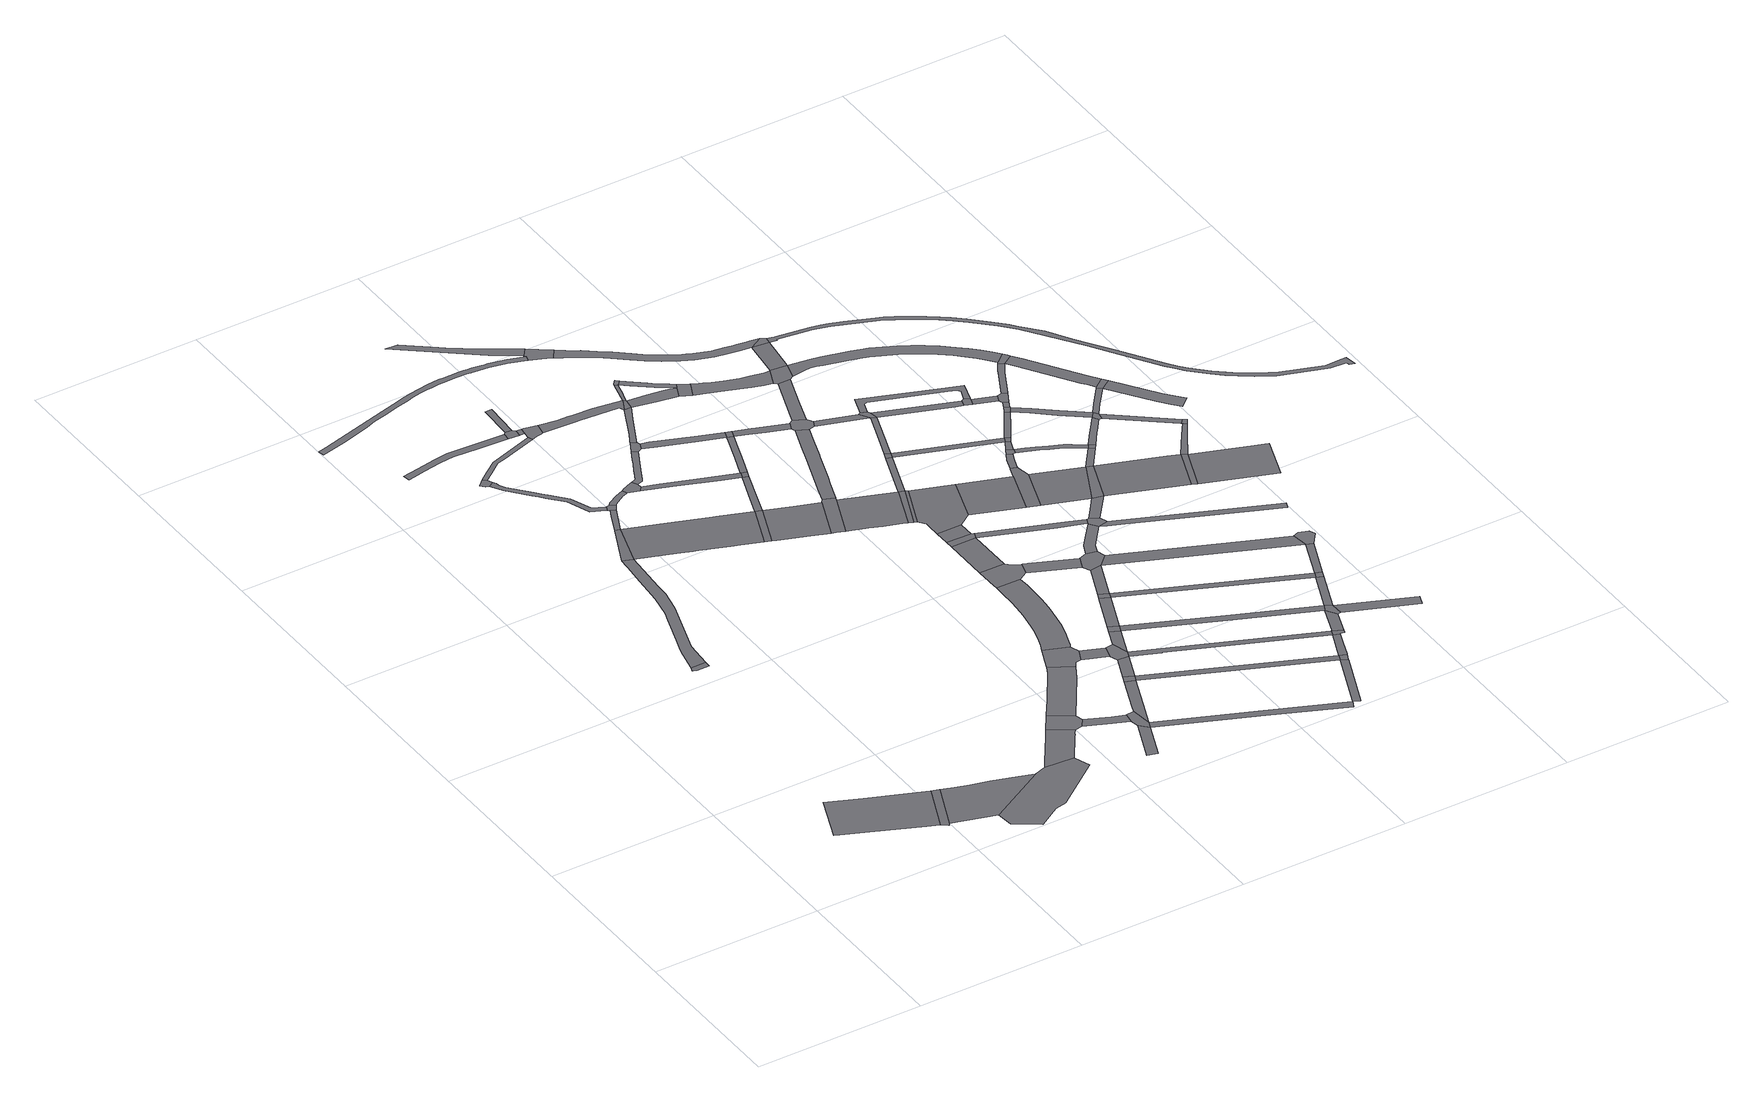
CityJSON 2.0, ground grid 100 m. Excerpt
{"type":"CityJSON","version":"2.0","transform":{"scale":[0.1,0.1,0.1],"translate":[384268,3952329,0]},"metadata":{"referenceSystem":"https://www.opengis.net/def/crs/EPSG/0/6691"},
"CityObjects":{
"road1":{"type":"Road","attributes":{"class":"1040","RoadStructureAttribute.sectionType":"1"},"geometry":[{"type":"MultiSurface","lod":"1","boundaries":[[[0,1,2,3,4,5,6,7,8]]]}]},
"road2":{"type":"Road","attributes":{"class":"1040","RoadStructureAttribute.sectionType":"4"},"geometry":[{"type":"MultiSurface","lod":"1","boundaries":[[[8,7,9,10,11]]]}]},
"road3":{"type":"Road","attributes":{"class":"1040","RoadStructureAttribute.sectionType":"4"},"geometry":[{"type":"MultiSurface","lod":"1","boundaries":[[[12,13,14,15,16,17]]]}]},
"road4":{"type":"Road","attributes":{"class":"1040","RoadStructureAttribute.sectionType":"1"},"geometry":[{"type":"MultiSurface","lod":"1","boundaries":[[[11,10,18,19,20,21,22,23]]]}]},
"road5":{"type":"Road","attributes":{"class":"1040","RoadStructureAttribute.sectionType":"1"},"geometry":[{"type":"MultiSurface","lod":"1","boundaries":[[[24,25,26,27,28,29,30,31,32,33,34,12,17,35,36,37,38,39,40]]]}]},
"road6":{"type":"Road","attributes":{"class":"1040","RoadStructureAttribute.sectionType":"4"},"geometry":[{"type":"MultiSurface","lod":"1","boundaries":[[[41,19,18,42,43,44,45,46,47,48]]]}]},
"road7":{"type":"Road","attributes":{"class":"1040","RoadStructureAttribute.sectionType":"4"},"geometry":[{"type":"MultiSurface","lod":"1","boundaries":[[[49,50,51,52,53,54,55]]]}]},
"road8":{"type":"Road","attributes":{"name":"都道8号","class":"1040","function":"3","usage":"1","RoadStructureAttribute.sectionType":"4"},"geometry":[{"type":"MultiSurface","lod":"1","boundaries":[[[56,24,40,57]]]}]},
"road9":{"type":"Road","attributes":{"class":"1040","RoadStructureAttribute.sectionType":"1"},"geometry":[{"type":"MultiSurface","lod":"1","boundaries":[[[58,59,60,61,62,63,64,65,66,67,68,69,70]]]}]},
"road10":{"type":"Road","attributes":{"class":"1040","RoadStructureAttribute.sectionType":"1"},"geometry":[{"type":"MultiSurface","lod":"1","boundaries":[[[54,53,71,72,73,74,75,76,77,78,79,80,81,82,83,84,85,86,87,88]]]}]},
"road11":{"type":"Road","attributes":{"class":"1040","RoadStructureAttribute.sectionType":"1"},"geometry":[{"type":"MultiSurface","lod":"1","boundaries":[[[89,90,91,41,48,92,93,94,95]]]}]},
"road12":{"type":"Road","attributes":{"class":"1040","RoadStructureAttribute.sectionType":"1"},"geometry":[{"type":"MultiSurface","lod":"1","boundaries":[[[96,97,56,57,98]]]}]},
"road13":{"type":"Road","attributes":{"class":"1040","RoadStructureAttribute.sectionType":"1"},"geometry":[{"type":"MultiSurface","lod":"1","boundaries":[[[99,100,101,102,103,49,55,104,105,106,107,108]]]}]},
"road14":{"type":"Road","attributes":{"class":"1040","RoadStructureAttribute.sectionType":"4"},"geometry":[{"type":"MultiSurface","lod":"1","boundaries":[[[109,80,79,96,98,110,111]]]}]},
"road15":{"type":"Road","attributes":{"class":"1040","RoadStructureAttribute.sectionType":"1"},"geometry":[{"type":"MultiSurface","lod":"1","boundaries":[[[112,113,114,115,116,117,118,119,120,121,122,123,124,125,126,127,128,129,130,131,132,133,134,135,136,137,138,139,140,141,142,143,144,145,146,147,148,149,150,151,152,153,154,155,156,157,158,159,160,161,162,163,164]]]}]},
"road16":{"type":"Road","attributes":{"class":"1040","RoadStructureAttribute.sectionType":"1"},"geometry":[{"type":"MultiSurface","lod":"1","boundaries":[[[165,166,167,109,111,168,169,170,171]]]}]},
"road17":{"type":"Road","attributes":{"class":"1040","RoadStructureAttribute.sectionType":"4"},"geometry":[{"type":"MultiSurface","lod":"1","boundaries":[[[172,89,95,173,174,175]]]}]},
"road18":{"type":"Road","attributes":{"name":"都道8号","class":"1040","function":"3","usage":"1","RoadStructureAttribute.sectionType":"1"},"geometry":[{"type":"MultiSurface","lod":"1","boundaries":[[[57,40,176,177,178,179,180,181,182,183,184,185,186]]]}]},
"road19":{"type":"Road","attributes":{"class":"1040","RoadStructureAttribute.sectionType":"4"},"geometry":[{"type":"MultiSurface","lod":"1","boundaries":[[[187,69,68,188,189,190]]]}]},
"road20":{"type":"Road","attributes":{"class":"1040","RoadStructureAttribute.sectionType":"4"},"geometry":[{"type":"MultiSurface","lod":"1","boundaries":[[[191,192,193,165,171,194,195,196]]]}]},
"road21":{"type":"Road","attributes":{"class":"1040","RoadStructureAttribute.sectionType":"1"},"geometry":[{"type":"MultiSurface","lod":"1","boundaries":[[[189,188,197,198]]]}]},
"road22":{"type":"Road","attributes":{"class":"1040","RoadStructureAttribute.sectionType":"1"},"geometry":[{"type":"MultiSurface","lod":"1","boundaries":[[[199,187,190,200]]]}]},
"road23":{"type":"Road","attributes":{"class":"1040","RoadStructureAttribute.sectionType":"1"},"geometry":[{"type":"MultiSurface","lod":"1","boundaries":[[[174,173,201,202,203,204]]]}]},
"road24":{"type":"Road","attributes":{"class":"1040","RoadStructureAttribute.sectionType":"4"},"geometry":[{"type":"MultiSurface","lod":"1","boundaries":[[[198,197,99,108,205,206,207,208,209,210,211,212]]]}]},
"road25":{"type":"Road","attributes":{"class":"1040","RoadStructureAttribute.sectionType":"1"},"geometry":[{"type":"MultiSurface","lod":"1","boundaries":[[[213,214,215,216]]]}]},
"road26":{"type":"Road","attributes":{"class":"1040","RoadStructureAttribute.sectionType":"1"},"geometry":[{"type":"MultiSurface","lod":"1","boundaries":[[[217,218,219,220,221,222,223,172,175,224,225,226]]]}]},
"road27":{"type":"Road","attributes":{"class":"1040","RoadStructureAttribute.sectionType":"1"},"geometry":[{"type":"MultiSurface","lod":"1","boundaries":[[[227,228,191,196,229,230,231,232,233,234,235,236]]]}]},
"road28":{"type":"Road","attributes":{"class":"1040","RoadStructureAttribute.sectionType":"4"},"geometry":[{"type":"MultiSurface","lod":"1","boundaries":[[[237,203,202,213,216,238]]]}]},
"road29":{"type":"Road","attributes":{"name":"都道8号","class":"1040","function":"3","usage":"1","RoadStructureAttribute.sectionType":"4"},"geometry":[{"type":"MultiSurface","lod":"1","boundaries":[[[183,182,239,240]]]}]},
"road30":{"type":"Road","attributes":{"class":"1040","RoadStructureAttribute.sectionType":"1"},"geometry":[{"type":"MultiSurface","lod":"1","boundaries":[[[195,194,241,242,243,244,245,246]]]}]},
"road31":{"type":"Road","attributes":{"class":"1040","RoadStructureAttribute.sectionType":"4"},"geometry":[{"type":"MultiSurface","lod":"1","boundaries":[[[247,248,233,232,249,250,251]]]}]},
"road32":{"type":"Road","attributes":{"class":"1040","RoadStructureAttribute.sectionType":"1"},"geometry":[{"type":"MultiSurface","lod":"1","boundaries":[[[252,253,237,238,254,255]]]}]},
"road33":{"type":"Road","attributes":{"class":"1040","RoadStructureAttribute.sectionType":"1"},"geometry":[{"type":"MultiSurface","lod":"1","boundaries":[[[209,208,256,257,258,259,260,261,262,263,264]]]}]},
"road34":{"type":"Road","attributes":{"class":"1040","RoadStructureAttribute.sectionType":"4"},"geometry":[{"type":"MultiSurface","lod":"1","boundaries":[[[265,266,267,268,217,226,269,270,271,272]]]}]},
"road35":{"type":"Road","attributes":{"class":"1040","RoadStructureAttribute.sectionType":"1"},"geometry":[{"type":"MultiSurface","lod":"1","boundaries":[[[273,274,275,276,277,278,279,280,281,282]]]}]},
"road36":{"type":"Road","attributes":{"name":"都道8号","class":"1040","function":"3","usage":"1","RoadStructureAttribute.sectionType":"1"},"geometry":[{"type":"MultiSurface","lod":"1","boundaries":[[[240,239,283,284,285,286,287]]]}]},
"road37":{"type":"Road","attributes":{"class":"1040","RoadStructureAttribute.sectionType":"1"},"geometry":[{"type":"MultiSurface","lod":"1","boundaries":[[[243,288,289,183,240,290,291,292]]]}]},
"road38":{"type":"Road","attributes":{"class":"1040","RoadStructureAttribute.sectionType":"4"},"geometry":[{"type":"MultiSurface","lod":"1","boundaries":[[[293,252,255,294]]]}]},
"road39":{"type":"Road","attributes":{"class":"1040","RoadStructureAttribute.sectionType":"1"},"geometry":[{"type":"MultiSurface","lod":"1","boundaries":[[[295,296,297,259,298,299,300,247,251]]]}]},
"road40":{"type":"Road","attributes":{"class":"1040","RoadStructureAttribute.sectionType":"1"},"geometry":[{"type":"MultiSurface","lod":"1","boundaries":[[[271,270,301,302]]]}]},
"road41":{"type":"Road","attributes":{"class":"1040","RoadStructureAttribute.sectionType":"4"},"geometry":[{"type":"MultiSurface","lod":"1","boundaries":[[[244,243,292,303]]]}]},
"road42":{"type":"Road","attributes":{"class":"1040","RoadStructureAttribute.sectionType":"1"},"geometry":[{"type":"MultiSurface","lod":"1","boundaries":[[[304,293,294,305]]]}]},
"road43":{"type":"Road","attributes":{"class":"1040","RoadStructureAttribute.sectionType":"1"},"geometry":[{"type":"MultiSurface","lod":"1","boundaries":[[[306,307,250,249,308,309,310,311]]]}]},
"road44":{"type":"Road","attributes":{"name":"都道8号","class":"1040","function":"3","usage":"1","RoadStructureAttribute.sectionType":"4"},"geometry":[{"type":"MultiSurface","lod":"1","boundaries":[[[312,286,285,313,314,315,316,317]]]}]},
"road45":{"type":"Road","attributes":{"class":"1040","RoadStructureAttribute.sectionType":"1"},"geometry":[{"type":"MultiSurface","lod":"1","boundaries":[[[318,319,320,321,322,323,324,325,326,327,328,265,272,329,330,331,332,333,334,335,336,337]]]}]},
"road46":{"type":"Road","attributes":{"class":"1040","RoadStructureAttribute.sectionType":"4"},"geometry":[{"type":"MultiSurface","lod":"1","boundaries":[[[260,259,297,338]]]}]},
"road47":{"type":"Road","attributes":{"class":"1040","RoadStructureAttribute.sectionType":"4"},"geometry":[{"type":"MultiSurface","lod":"1","boundaries":[[[339,302,301,304,305,340]]]}]},
"road48":{"type":"Road","attributes":{"class":"1040","RoadStructureAttribute.sectionType":"1"},"geometry":[{"type":"MultiSurface","lod":"1","boundaries":[[[341,244,303,342,343,344,345,310,346,347,348]]]}]},
"road49":{"type":"Road","attributes":{"class":"1040","RoadStructureAttribute.sectionType":"1"},"geometry":[{"type":"MultiSurface","lod":"1","boundaries":[[[238,216,349,350,351,352]]]}]},
"road50":{"type":"Road","attributes":{"class":"1040","RoadStructureAttribute.sectionType":"4"},"geometry":[{"type":"MultiSurface","lod":"1","boundaries":[[[353,354,277,276,154,153,355,356,357,358]]]}]},
"road51":{"type":"Road","attributes":{"class":"1040","RoadStructureAttribute.sectionType":"1"},"geometry":[{"type":"MultiSurface","lod":"1","boundaries":[[[359,260,338,360,361,362]]]}]},
"road52":{"type":"Road","attributes":{"class":"1040","RoadStructureAttribute.sectionType":"1"},"geometry":[{"type":"MultiSurface","lod":"1","boundaries":[[[363,339,340,364]]]}]},
"road53":{"type":"Road","attributes":{"class":"1040","RoadStructureAttribute.sectionType":"4"},"geometry":[{"type":"MultiSurface","lod":"1","boundaries":[[[359,362,365,366,367,368,369]]]}]},
"road54":{"type":"Road","attributes":{"name":"都道8号","class":"1040","function":"3","usage":"1","RoadStructureAttribute.sectionType":"1"},"geometry":[{"type":"MultiSurface","lod":"1","boundaries":[[[370,316,315,371,372,373,374,375,376,377,378]]]}]},
"road55":{"type":"Road","attributes":{"class":"1040","RoadStructureAttribute.sectionType":"1"},"geometry":[{"type":"MultiSurface","lod":"1","boundaries":[[[379,380,381,382,338,297,383,384,385]]]}]},
"road56":{"type":"Road","attributes":{"class":"1040","RoadStructureAttribute.sectionType":"4"},"geometry":[{"type":"MultiSurface","lod":"1","boundaries":[[[386,311,310,345,387]]]}]},
"road57":{"type":"Road","attributes":{"class":"1040","RoadStructureAttribute.sectionType":"4"},"geometry":[{"type":"MultiSurface","lod":"1","boundaries":[[[388,363,364,389]]]}]},
"road58":{"type":"Road","attributes":{"class":"1040","RoadStructureAttribute.sectionType":"4"},"geometry":[{"type":"MultiSurface","lod":"1","boundaries":[[[390,391,392,319,318,393,394,395]]]}]},
"road59":{"type":"Road","attributes":{"class":"1040","RoadStructureAttribute.sectionType":"1"},"geometry":[{"type":"MultiSurface","lod":"1","boundaries":[[[396,391,390,397]]]}]},
"road60":{"type":"Road","attributes":{"class":"1040","RoadStructureAttribute.sectionType":"1"},"geometry":[{"type":"MultiSurface","lod":"1","boundaries":[[[398,399,400,401,366,365,402,403,385,404]]]}]},
"road61":{"type":"Road","attributes":{"class":"1040","RoadStructureAttribute.sectionType":"4"},"geometry":[{"type":"MultiSurface","lod":"1","boundaries":[[[405,396,397,406,407]]]}]},
"road62":{"type":"Road","attributes":{"class":"1040","RoadStructureAttribute.sectionType":"1"},"geometry":[{"type":"MultiSurface","lod":"1","boundaries":[[[408,409,410,411,412,312,317,413,414,415,416,417,418,419]]]}]},
"road63":{"type":"Road","attributes":{"class":"1040","RoadStructureAttribute.sectionType":"1"},"geometry":[{"type":"MultiSurface","lod":"1","boundaries":[[[420,405,407,421]]]}]},
"road64":{"type":"Road","attributes":{"class":"1040","RoadStructureAttribute.sectionType":"1"},"geometry":[{"type":"MultiSurface","lod":"1","boundaries":[[[422,388,389,423]]]}]},
"road65":{"type":"Road","attributes":{"name":"都道8号","class":"1040","function":"3","usage":"1","RoadStructureAttribute.sectionType":"4"},"geometry":[{"type":"MultiSurface","lod":"1","boundaries":[[[378,377,424,425,426]]]}]},
"road66":{"type":"Road","attributes":{"name":"都道8号","class":"1040","function":"3","usage":"1","RoadStructureAttribute.sectionType":"1"},"geometry":[{"type":"MultiSurface","lod":"1","boundaries":[[[426,425,424,427,428,429]]]}]},
"road67":{"type":"Road","attributes":{"class":"1040","RoadStructureAttribute.sectionType":"1"},"geometry":[{"type":"MultiSurface","lod":"1","boundaries":[[[430,431,387,345,432,433,434,435,436,437]]]}]},
"road68":{"type":"Road","attributes":{"class":"1040","RoadStructureAttribute.sectionType":"4"},"geometry":[{"type":"MultiSurface","lod":"1","boundaries":[[[438,439,440,404,385,384]]]}]},
"road69":{"type":"Road","attributes":{"class":"1040","RoadStructureAttribute.sectionType":"1"},"geometry":[{"type":"MultiSurface","lod":"1","boundaries":[[[294,255,441,442]]]}]},
"road70":{"type":"Road","attributes":{"class":"1040","RoadStructureAttribute.sectionType":"4"},"geometry":[{"type":"MultiSurface","lod":"1","boundaries":[[[443,422,423,444]]]}]},
"road71":{"type":"Road","attributes":{"class":"1040","RoadStructureAttribute.sectionType":"1"},"geometry":[{"type":"MultiSurface","lod":"1","boundaries":[[[394,393,445,446,447,448]]]}]},
"road72":{"type":"Road","attributes":{"name":"都道8号","class":"1040","function":"3","usage":"1","RoadStructureAttribute.sectionType":"4"},"geometry":[{"type":"MultiSurface","lod":"1","boundaries":[[[429,428,427,449,450,420,421,451,452]]]}]},
"road73":{"type":"Road","attributes":{"class":"1040","RoadStructureAttribute.sectionType":"1"},"geometry":[{"type":"MultiSurface","lod":"1","boundaries":[[[453,454,443,444,455]]]}]},
"road74":{"type":"Road","attributes":{"class":"1040","RoadStructureAttribute.sectionType":"1"},"geometry":[{"type":"MultiSurface","lod":"1","boundaries":[[[456,378,426,457]]]}]},
"road75":{"type":"Road","attributes":{"class":"1040","RoadStructureAttribute.sectionType":"1"},"geometry":[{"type":"MultiSurface","lod":"1","boundaries":[[[340,305,458,459,460,461,462,463,464,465]]]}]},
"road76":{"type":"Road","attributes":{"class":"1040","RoadStructureAttribute.sectionType":"4"},"geometry":[{"type":"MultiSurface","lod":"1","boundaries":[[[466,437,436,408,419,467,468,469]]]}]},
"road77":{"type":"Road","attributes":{"class":"1040","RoadStructureAttribute.sectionType":"1"},"geometry":[{"type":"MultiSurface","lod":"1","boundaries":[[[470,471,472,473,474,475,476,477,478,479,480,481,482,483,484,485,486,487,358,357,488,489,490,491,492,493,494,495,496,497,498,499,500,501,502,503,504,505]]]}]},
"road78":{"type":"Road","attributes":{"class":"1040","RoadStructureAttribute.sectionType":"1"},"geometry":[{"type":"MultiSurface","lod":"1","boundaries":[[[506,507,508,509,510,511,512,439,438,513,514,515,516,517,518,519]]]}]},
"road79":{"type":"Road","attributes":{"class":"1040","RoadStructureAttribute.sectionType":"4"},"geometry":[{"type":"MultiSurface","lod":"1","boundaries":[[[520,446,445,454,453,521,522]]]}]},
"road80":{"type":"Road","attributes":{"class":"1040","RoadStructureAttribute.sectionType":"1"},"geometry":[{"type":"MultiSurface","lod":"1","boundaries":[[[406,397,523,524,525,526,527,528]]]}]},
"road81":{"type":"Road","attributes":{"class":"1040","RoadStructureAttribute.sectionType":"4"},"geometry":[{"type":"MultiSurface","lod":"1","boundaries":[[[529,456,457,530]]]}]},
"road82":{"type":"Road","attributes":{"class":"1040","RoadStructureAttribute.sectionType":"1"},"geometry":[{"type":"MultiSurface","lod":"1","boundaries":[[[531,532,533,466,469,534,535,536]]]}]},
"road83":{"type":"Road","attributes":{"class":"1040","RoadStructureAttribute.sectionType":"1"},"geometry":[{"type":"MultiSurface","lod":"1","boundaries":[[[389,364,537,538,539,540]]]}]},
"road84":{"type":"Road","attributes":{"class":"1040","RoadStructureAttribute.sectionType":"1"},"geometry":[{"type":"MultiSurface","lod":"1","boundaries":[[[441,351,541,542,543,544]]]}]},
"road85":{"type":"Road","attributes":{"class":"1040","RoadStructureAttribute.sectionType":"1"},"geometry":[{"type":"MultiSurface","lod":"1","boundaries":[[[468,467,545,546,547]]]}]},
"road86":{"type":"Road","attributes":{"name":"都道8号","class":"1040","function":"3","usage":"1","RoadStructureAttribute.sectionType":"1"},"geometry":[{"type":"MultiSurface","lod":"1","boundaries":[[[452,451,548,549]]]}]},
"road87":{"type":"Road","attributes":{"class":"1040","RoadStructureAttribute.sectionType":"1"},"geometry":[{"type":"MultiSurface","lod":"1","boundaries":[[[529,530,550,551,552,546,553]]]}]},
"road88":{"type":"Road","attributes":{"class":"1040","RoadStructureAttribute.sectionType":"1"},"geometry":[{"type":"MultiSurface","lod":"1","boundaries":[[[554,555,556,520,522,557,558]]]}]},
"road89":{"type":"Road","attributes":{"class":"1040","RoadStructureAttribute.sectionType":"4"},"geometry":[{"type":"MultiSurface","lod":"1","boundaries":[[[559,519,518,531,536,560,561]]]}]},
"road90":{"type":"Road","attributes":{"class":"1040","RoadStructureAttribute.sectionType":"4"},"geometry":[{"type":"MultiSurface","lod":"1","boundaries":[[[442,441,544,562]]]}]},
"road91":{"type":"Road","attributes":{"class":"1040","RoadStructureAttribute.sectionType":"4"},"geometry":[{"type":"MultiSurface","lod":"1","boundaries":[[[563,547,546,552,564,565]]]}]},
"road92":{"type":"Road","attributes":{"class":"1040","RoadStructureAttribute.sectionType":"1"},"geometry":[{"type":"MultiSurface","lod":"1","boundaries":[[[444,423,566,567]]]}]},
"road93":{"type":"Road","attributes":{"name":"都道8号","class":"1040","function":"3","usage":"1","RoadStructureAttribute.sectionType":"4"},"geometry":[{"type":"MultiSurface","lod":"1","boundaries":[[[568,569,549,548,570,571,572]]]}]},
"road94":{"type":"Road","attributes":{"class":"1040","RoadStructureAttribute.sectionType":"1"},"geometry":[{"type":"MultiSurface","lod":"1","boundaries":[[[530,457,573,574]]]}]},
"road95":{"type":"Road","attributes":{"class":"1040","RoadStructureAttribute.sectionType":"3"},"geometry":[{"type":"MultiSurface","lod":"1","boundaries":[[[504,559,561,575]]]}]},
"road96":{"type":"Road","attributes":{"class":"1040","RoadStructureAttribute.sectionType":"1"},"geometry":[{"type":"MultiSurface","lod":"1","boundaries":[[[460,442,562,576,577,578]]]}]},
"road97":{"type":"Road","attributes":{"class":"1040","RoadStructureAttribute.sectionType":"4"},"geometry":[{"type":"MultiSurface","lod":"1","boundaries":[[[579,580,527,526,554,558,581,582]]]}]},
"road98":{"type":"Road","attributes":{"class":"1040","RoadStructureAttribute.sectionType":"4"},"geometry":[{"type":"MultiSurface","lod":"1","boundaries":[[[505,504,575,583,584,585]]]}]},
"road99":{"type":"Road","attributes":{"class":"1040","RoadStructureAttribute.sectionType":"4"},"geometry":[{"type":"MultiSurface","lod":"1","boundaries":[[[461,460,578,586,587,588,589]]]}]},
"road100":{"type":"Road","attributes":{"class":"1040","RoadStructureAttribute.sectionType":"1"},"geometry":[{"type":"MultiSurface","lod":"1","boundaries":[[[590,591,579,582,592]]]}]},
"road101":{"type":"Road","attributes":{"class":"1040","RoadStructureAttribute.sectionType":"1"},"geometry":[{"type":"MultiSurface","lod":"1","boundaries":[[[593,594,568,572,595,596]]]}]},
"road102":{"type":"Road","attributes":{"name":"都道8号","class":"1040","function":"3","usage":"1","RoadStructureAttribute.sectionType":"1"},"geometry":[{"type":"MultiSurface","lod":"1","boundaries":[[[571,570,590,597]]]}]},
"road103":{"type":"Road","attributes":{"class":"1040","RoadStructureAttribute.sectionType":"1"},"geometry":[{"type":"MultiSurface","lod":"1","boundaries":[[[538,589,588,598]]]}]},
"road104":{"type":"Road","attributes":{"class":"1040","RoadStructureAttribute.sectionType":"1"},"geometry":[{"type":"MultiSurface","lod":"1","boundaries":[[[521,453,599,600,601,602]]]}]},
"road105":{"type":"Road","attributes":{"class":"1040","RoadStructureAttribute.sectionType":"1"},"geometry":[{"type":"MultiSurface","lod":"1","boundaries":[[[603,564,552,604,605,606]]]}]},
"road106":{"type":"Road","attributes":{"class":"1040","RoadStructureAttribute.sectionType":"4"},"geometry":[{"type":"MultiSurface","lod":"1","boundaries":[[[607,593,596,608,609,610]]]}]},
"road107":{"type":"Road","attributes":{"class":"1040","RoadStructureAttribute.sectionType":"1"},"geometry":[{"type":"MultiSurface","lod":"1","boundaries":[[[611,612,613,563,565,614,615,616,617,618,619,620]]]}]},
"road108":{"type":"Road","attributes":{"class":"1040","RoadStructureAttribute.sectionType":"4"},"geometry":[{"type":"MultiSurface","lod":"1","boundaries":[[[539,538,598,621,622]]]}]},
"road109":{"type":"Road","attributes":{"class":"1040","RoadStructureAttribute.sectionType":"1"},"geometry":[{"type":"MultiSurface","lod":"1","boundaries":[[[573,607,610,623,624]]]}]},
"road110":{"type":"Road","attributes":{"class":"1040","RoadStructureAttribute.sectionType":"4"},"geometry":[{"type":"MultiSurface","lod":"1","boundaries":[[[574,573,624,625,626]]]}]},
"road111":{"type":"Road","attributes":{"name":"都道8号","class":"1040","function":"3","usage":"1","RoadStructureAttribute.sectionType":"4"},"geometry":[{"type":"MultiSurface","lod":"1","boundaries":[[[597,590,592,627]]]}]},
"road112":{"type":"Road","attributes":{"class":"1040","RoadStructureAttribute.sectionType":"1"},"geometry":[{"type":"MultiSurface","lod":"1","boundaries":[[[566,539,622,628]]]}]},
"road113":{"type":"Road","attributes":{"class":"1040","RoadStructureAttribute.sectionType":"1"},"geometry":[{"type":"MultiSurface","lod":"1","boundaries":[[[609,608,629,630,631,632,633,634,635,636,637,638,639]]]}]},
"road114":{"type":"Road","attributes":{"class":"1040","RoadStructureAttribute.sectionType":"1"},"geometry":[{"type":"MultiSurface","lod":"1","boundaries":[[[574,626,640,641,642,643]]]}]},
"road115":{"type":"Road","attributes":{"class":"1040","RoadStructureAttribute.sectionType":"4"},"geometry":[{"type":"MultiSurface","lod":"1","boundaries":[[[619,606,605,644,645,620]]]}]},
"road116":{"type":"Road","attributes":{"class":"1040","RoadStructureAttribute.sectionType":"1"},"geometry":[{"type":"MultiSurface","lod":"1","boundaries":[[[581,558,646,647,648,649,650]]]}]},
"road117":{"type":"Road","attributes":{"class":"1040","RoadStructureAttribute.sectionType":"1"},"geometry":[{"type":"MultiSurface","lod":"1","boundaries":[[[651,652,653,654,655,656,657,658,659,660,661,662,663,664,665,561,560,666,667,668,669,670,671,672,673,674,675,676,677,678,679,680,681,682,683]]]}]},
"road118":{"type":"Road","attributes":{"class":"1040","RoadStructureAttribute.sectionType":"4"},"geometry":[{"type":"MultiSurface","lod":"1","boundaries":[[[567,566,628,684]]]}]},
"road119":{"type":"Road","attributes":{"class":"1040","RoadStructureAttribute.sectionType":"1"},"geometry":[{"type":"MultiSurface","lod":"1","boundaries":[[[633,597,627,685]]]}]},
"road120":{"type":"Road","attributes":{"class":"1040","RoadStructureAttribute.sectionType":"1"},"geometry":[{"type":"MultiSurface","lod":"1","boundaries":[[[622,621,686,687]]]}]},
"road121":{"type":"Road","attributes":{"class":"1040","RoadStructureAttribute.sectionType":"1"},"geometry":[{"type":"MultiSurface","lod":"1","boundaries":[[[645,644,688,689]]]}]},
"road122":{"type":"Road","attributes":{"class":"1040","RoadStructureAttribute.sectionType":"4"},"geometry":[{"type":"MultiSurface","lod":"1","boundaries":[[[690,691,642,641,692,693]]]}]},
"road123":{"type":"Road","attributes":{"name":"都道8号","class":"1040","function":"3","usage":"1","RoadStructureAttribute.sectionType":"1"},"geometry":[{"type":"MultiSurface","lod":"1","boundaries":[[[627,592,694,695,696]]]}]},
"road124":{"type":"Road","attributes":{"class":"1040","RoadStructureAttribute.sectionType":"1"},"geometry":[{"type":"MultiSurface","lod":"1","boundaries":[[[697,690,693,698]]]}]},
"road125":{"type":"Road","attributes":{"class":"1040","RoadStructureAttribute.sectionType":"4"},"geometry":[{"type":"MultiSurface","lod":"1","boundaries":[[[634,633,685,699]]]}]},
"road126":{"type":"Road","attributes":{"class":"1040","RoadStructureAttribute.sectionType":"1"},"geometry":[{"type":"MultiSurface","lod":"1","boundaries":[[[599,567,684,700]]]}]},
"road127":{"type":"Road","attributes":{"class":"1040","RoadStructureAttribute.sectionType":"4"},"geometry":[{"type":"MultiSurface","lod":"1","boundaries":[[[701,702,689,688,697,698,703]]]}]},
"road128":{"type":"Road","attributes":{"class":"1040","RoadStructureAttribute.sectionType":"1"},"geometry":[{"type":"MultiSurface","lod":"1","boundaries":[[[704,705,692,641,706,707,708,709]]]}]},
"road129":{"type":"Road","attributes":{"class":"1040","RoadStructureAttribute.sectionType":"1"},"geometry":[{"type":"MultiSurface","lod":"1","boundaries":[[[708,710,711,634,699,712,713,714]]]}]},
"road130":{"type":"Road","attributes":{"class":"1040","RoadStructureAttribute.sectionType":"4"},"geometry":[{"type":"MultiSurface","lod":"1","boundaries":[[[715,600,599,700,716,717]]]}]},
"road131":{"type":"Road","attributes":{"class":"1040","RoadStructureAttribute.sectionType":"1"},"geometry":[{"type":"MultiSurface","lod":"1","boundaries":[[[718,719,720,721,722,701,703,723,724,725]]]}]},
"road132":{"type":"Road","attributes":{"name":"都道8号","class":"1040","function":"3","usage":"1","RoadStructureAttribute.sectionType":"4"},"geometry":[{"type":"MultiSurface","lod":"1","boundaries":[[[695,694,726,727]]]}]},
"road133":{"type":"Road","attributes":{"class":"1040","RoadStructureAttribute.sectionType":"4"},"geometry":[{"type":"MultiSurface","lod":"1","boundaries":[[[709,708,714,728,729]]]}]},
"road134":{"type":"Road","attributes":{"class":"1040","RoadStructureAttribute.sectionType":"4"},"geometry":[{"type":"MultiSurface","lod":"1","boundaries":[[[730,683,682,718,725,731]]]}]},
"road135":{"type":"Road","attributes":{"class":"1040","RoadStructureAttribute.sectionType":"1"},"geometry":[{"type":"MultiSurface","lod":"1","boundaries":[[[732,733,709,729,734,735]]]}]},
"road136":{"type":"Road","attributes":{"class":"1040","RoadStructureAttribute.sectionType":"1"},"geometry":[{"type":"MultiSurface","lod":"1","boundaries":[[[729,728,736,737]]]}]},
"road137":{"type":"Road","attributes":{"class":"1040","RoadStructureAttribute.sectionType":"1"},"geometry":[{"type":"MultiSurface","lod":"1","boundaries":[[[738,739,695,727,740,741,742]]]}]},
"road138":{"type":"Road","attributes":{"name":"都道8号","class":"1040","function":"3","usage":"1","RoadStructureAttribute.sectionType":"1"},"geometry":[{"type":"MultiSurface","lod":"1","boundaries":[[[727,726,743,744,745,746,747]]]}]},
"road139":{"type":"Road","attributes":{"class":"1040","RoadStructureAttribute.sectionType":"1"},"geometry":[{"type":"MultiSurface","lod":"1","boundaries":[[[748,749,731,725,750,751,752,753,754]]]}]},
"road140":{"type":"Road","attributes":{"class":"1040","RoadStructureAttribute.sectionType":"4"},"geometry":[{"type":"MultiSurface","lod":"1","boundaries":[[[754,753,732,735,755]]]}]},
"road141":{"type":"Road","attributes":{"class":"1040","RoadStructureAttribute.sectionType":"4"},"geometry":[{"type":"MultiSurface","lod":"1","boundaries":[[[736,738,742,756,737]]]}]},
"road142":{"type":"Road","attributes":{"class":"1040","RoadStructureAttribute.sectionType":"1"},"geometry":[{"type":"MultiSurface","lod":"1","boundaries":[[[757,758,759,760,761,762,763,764,765,766,767,768,769,770,771,772,773,774,775,776,777,778,779,780,781,782,783,784,785,786,787,788,789,790,583,575,791,792,793,794,795,796,797,798,799,800,801,802,803,804,805,806,807,808,809,810,811,812,813,814,815,816,817,818,819,820,821,822,823,824,825,826]]]}]},
"road143":{"type":"Road","attributes":{"class":"1040","RoadStructureAttribute.sectionType":"1"},"geometry":[{"type":"MultiSurface","lod":"1","boundaries":[[[827,828,755,735,829,830,831,832]]]}]}
},
"vertices":[
[918,635,0],[744,707,0],[548,791,0],[435,513,0],[463,500,0],[609,440,0],[885,319,0],[952,292,0],[1073,576,0],
[991,266,0],[1001,281,0],[1120,559,0],
[608,2165,0],[598,2138,0],[602,2136,0],[623,2129,0],[695,2127,0],[696,2163,0],
[1257,202,0],[1615,408,0],[1528,435,0],[1382,480,0],[1274,508,0],[1195,532,0],
[813,3157,0],[809,3106,0],[807,3090,0],[794,2953,0],[786,2863,0],[779,2781,0],[753,2642,0],[733,2587,0],[675,2416,0],[646,2331,0],[635,2287,0],[710,2323,0],[821,2658,0],[849,2787,0],[852,2865,0],[869,3086,0],[873,3135,0],
[1685,429,0],[1266,102,0],[1409,10,0],[1491,61,0],[1541,93,0],[1609,106,0],[1896,323,0],[1860,418,0],
[588,4154,0],[586,4153,0],[546,4115,0],[567,4089,0],[587,4085,0],[622,4104,0],[605,4133,0],
[927,3405,0],[956,3395,0],
[560,4449,0],[478,4435,0],[355,4416,0],[259,4397,0],[266,4358,0],[298,4363,0],[379,4379,0],[482,4397,0],[568,4406,0],[716,4394,0],[896,4384,0],[899,4429,0],[693,4441,0],
[628,4016,0],[629,4015,0],[731,3894,0],[755,3865,0],[779,3837,0],[855,3750,0],[906,3614,0],[984,3576,0],[989,3573,0],[1002,3601,0],[930,3637,0],[882,3765,0],[801,3856,0],[779,3884,0],[754,3914,0],[653,4033,0],[635,4063,0],[632,4088,0],
[1869,704,0],[1835,654,0],[1713,471,0],[1962,570,0],[1977,592,0],[1980,598,0],[1997,623,0],
[1003,3567,0],[980,3520,0],[1033,3553,0],
[992,4340,0],[855,4296,0],[719,4254,0],[641,4195,0],[623,4181,0],[659,4173,0],[733,4230,0],[793,4249,0],[848,4266,0],[1001,4314,0],
[1021,3605,0],[1034,3554,0],[1054,3587,0],
[990,5022,0],[946,5023,0],[905,5023,0],[874,5023,0],[803,5016,0],[745,5009,0],[679,4998,0],[667,4996,0],[644,4990,0],[557,4967,0],[475,4945,0],[56,4831,0],[2,4819,0],[11,4784,0],[65,4796,0],[173,4823,0],[234,4840,0],[332,4865,0],[394,4890,0],[432,4900,0],[485,4913,0],[518,4922,0],[545,4928,0],[643,4953,0],[674,4961,0],[732,4972,0],[772,4977,0],[803,4981,0],[852,4986,0],[884,4987,0],[963,4987,0],[1022,4985,0],[1049,4982,0],[1054,4982,0],[1087,4979,0],[1124,4974,0],[1154,4970,0],[1191,4963,0],[1251,4949,0],[1305,4934,0],[1353,4916,0],[1358,4914,0],[1369,4950,0],[1356,4954,0],[1271,4981,0],[1196,4997,0],[1168,5003,0],[1144,5006,0],[1131,5008,0],[1098,5014,0],[1074,5017,0],[1052,5018,0],[1027,5020,0],
[1150,3679,0],[1100,3658,0],[1037,3624,0],[1058,3593,0],[1123,3634,0],[1137,3640,0],[1162,3650,0],
[1939,809,0],[2043,629,0],[2078,681,0],[2067,728,0],
[889,3129,0],[1089,3058,0],[1173,3028,0],[1200,3018,0],[1361,2959,0],[1411,2941,0],[1530,2898,0],[1634,3152,0],[1457,3215,0],[1407,3233,0],[1196,3309,0],
[913,4442,0],[964,4380,0],[967,4423,0],[953,4438,0],
[1233,3715,0],[1224,3711,0],[1165,3686,0],[1229,3626,0],[1250,3657,0],[1248,3681,0],
[994,4378,0],[998,4420,0],
[924,4653,0],[963,4651,0],
[2192,567,0],[2284,528,0],[2293,590,0],[2221,620,0],
[1002,4314,0],[1033,4324,0],[1067,4328,0],[1078,4334,0],[1089,4403,0],[1028,4415,0],[1021,4416,0],[1014,4419,0],
[2294,480,0],[2190,233,0],[2251,216,0],[2340,432,0],
[2171,1168,0],[2147,1123,0],[2125,1085,0],[2037,954,0],[2010,914,0],[1983,874,0],[1980,869,0],[2252,1006,0],[2278,1049,0],[2303,1096,0],
[1290,3782,0],[1262,3727,0],[1282,3694,0],[1294,3709,0],[1332,3782,0],[1406,3925,0],[1376,3943,0],[1344,3884,0],[1326,3849,0],[1297,3795,0],
[2344,599,0],[2357,475,0],
[1567,2885,0],[1672,3139,0],
[1392,3567,0],[1635,3479,0],[1741,3442,0],[1754,3478,0],[1517,3562,0],[1346,3623,0],
[1413,4015,0],[1396,3981,0],[1432,3936,0],[1451,3980,0],[1444,3999,0],
[2444,845,0],[2362,644,0],[2418,621,0],[2500,820,0],
[1283,4323,0],[1289,4323,0],[1532,4305,0],[1544,4275,0],[1583,4353,0],[1411,4374,0],[1291,4381,0],[1266,4383,0],[1200,4387,0],
[2231,1309,0],[2209,1257,0],[2207,1252,0],[2194,1222,0],[2321,1124,0],[2356,1131,0],[2391,1203,0],[2372,1258,0],
[784,5400,0],[880,5324,0],[1208,5061,0],[1360,4958,0],[1397,5009,0],[1258,5101,0],[1125,5188,0],[1085,5215,0],[1024,5263,0],[858,5396,0],
[1592,2875,0],[1762,2813,0],[1864,2775,0],[1969,3030,0],[1829,3082,0],
[1688,3301,0],[1684,3289,0],[1723,3287,0],[1759,3389,0],[1775,3431,0],
[2461,886,0],[2517,861,0],
[1451,4012,0],[1540,4186,0],[1588,4276,0],[1449,4080,0],[1422,4033,0],[1418,4026,0],
[2499,1074,0],[2524,1150,0],
[1788,3467,0],
[2519,1028,0],[2583,1022,0],
[1746,3873,0],[1501,3965,0],[1515,3907,0],[1703,3839,0],[1863,3782,0],[1878,3825,0],
[1985,3051,0],[1877,2771,0],[1889,2766,0],[1938,2749,0],[2045,3007,0],[2052,3026,0],
[2476,1900,0],[2329,1901,0],[2329,1835,0],[2328,1756,0],[2325,1698,0],[2315,1621,0],[2300,1525,0],[2287,1466,0],[2276,1428,0],[2272,1413,0],[2250,1352,0],[2380,1270,0],[2392,1301,0],[2419,1378,0],[2436,1440,0],[2450,1507,0],[2466,1612,0],[2475,1696,0],[2478,1758,0],[2479,1838,0],
[1595,4337,0],
[2571,1157,0],[2598,1058,0],
[1753,3479,0],[1823,3562,0],[1836,3597,0],[1865,3681,0],[1897,3770,0],[1845,3732,0],[1809,3631,0],[1801,3610,0],
[2904,195,0],[3331,15,0],[3351,56,0],[2919,238,0],
[1499,4937,0],[1456,4969,0],[1403,4896,0],[1449,4876,0],[1480,4862,0],[1521,4921,0],
[1617,4486,0],[1610,4394,0],[1614,4394,0],[1636,4480,0],
[2614,1260,0],[2671,1234,0],
[1637,4480,0],[1660,4507,0],[1643,4521,0],[1624,4500,0],[1619,4494,0],
[2278,2922,0],[2002,2726,0],[2005,2725,0],[2055,2707,0],[2127,2680,0],[2224,2647,0],[2252,2637,0],[2253,2636,0],[2356,2894,0],
[1848,4304,0],[1811,4309,0],[1714,4322,0],[1635,4331,0],[1724,4247,0],[1849,4223,0],[1878,4291,0],
[1910,3815,0],[1913,3814,0],
[2631,1302,0],[2688,1276,0],
[2478,2061,0],[2329,2062,0],[2329,1926,0],[2529,1933,0],[2554,2009,0],[2502,2032,0],
[2328,2334,0],[2477,2332,0],
[1864,4342,0],[1811,4380,0],[1775,4412,0],[1688,4484,0],[1685,4440,0],[1784,4358,0],[1895,4321,0],
[2328,2381,0],[2492,2372,0],[2476,2378,0],
[2198,3642,0],[2141,3485,0],[2108,3391,0],[2010,3121,0],[2007,3111,0],[2096,3144,0],[2117,3199,0],[2179,3370,0],[2186,3388,0],[2210,3460,0],[2220,3492,0],[2263,3612,0],
[2328,2474,0],[2476,2471,0],
[2730,1538,0],[2786,1513,0],
[2280,2625,0],[2316,2709,0],[2389,2882,0],
[2296,2619,0],[2399,2859,0],[2406,2875,0],
[2018,3777,0],[2014,3778,0],[1973,3742,0],[2014,3727,0],[2017,3726,0],[2060,3711,0],[2188,3666,0],[2207,3709,0],
[1913,4192,0],[1958,4284,0],[1929,4299,0],
[3495,399,0],[3510,440,0],
[2744,1572,0],[2800,1547,0],
[2805,1817,0],[2836,1891,0],[2630,1977,0],[2559,2006,0],
[2328,2576,0],[2328,2544,0],[2554,2526,0],[2642,2791,0],
[2895,1779,0],[2827,1770,0],[2885,1755,0],
[2462,3181,0],[2494,3169,0],
[2749,953,0],[2751,957,0],[3581,609,0],[3593,641,0],[2764,988,0],[2765,990,0],[2697,1018,0],[2696,1016,0],
[2231,3724,0],[2300,3619,0],[2319,3660,0],[2296,3693,0],
[2424,4437,0],[2408,4439,0],[2350,4446,0],[2331,4449,0],[2283,4457,0],[2208,4469,0],[2116,4503,0],[2082,4519,0],[2045,4535,0],[2027,4545,0],[2024,4547,0],[1969,4579,0],[1888,4640,0],[1845,4677,0],[1768,4740,0],[1704,4790,0],[1637,4840,0],[1619,4847,0],[1506,4845,0],[1525,4836,0],[1591,4798,0],[1671,4744,0],[1733,4696,0],[1809,4633,0],[1869,4584,0],[1938,4531,0],[2019,4485,0],[2023,4483,0],[2026,4482,0],[2094,4451,0],[2194,4414,0],[2274,4401,0],[2342,4390,0],[2402,4383,0],[2403,4383,0],[2480,4428,0],
[2335,4160,0],[2260,4174,0],[2204,4186,0],[2118,4212,0],[2061,4235,0],[2020,4254,0],[1981,4271,0],[2019,4156,0],[2022,4155,0],[2094,4128,0],[2210,4085,0],[2276,4064,0],[2326,4055,0],[2369,4156,0],
[2884,1906,0],[2959,1840,0],[2946,1890,0],
[2764,2225,0],[2885,2180,0],[3034,2129,0],[3037,2128,0],[3053,2159,0],[2966,2196,0],
[2474,3216,0],[2507,3203,0],
[2346,4038,0],[2279,3856,0],[2247,3767,0],[2343,3826,0],[2378,3925,0],[2417,4035,0],
[3190,1013,0],[3665,815,0],[3685,853,0],[3207,1053,0],
[3390,38,0],[3391,41,0],[3532,377,0],[3534,383,0],
[2551,3537,0],[2587,3523,0],[2551,3583,0],
[2845,2421,0],[2935,2686,0],
[2522,3245,0],[2554,3333,0],[2617,3509,0],[2522,3345,0],
[3038,2123,0],[2971,2044,0],[2915,1975,0],[2966,1944,0],[3071,2073,0],
[2374,4162,0],[2443,4052,0],[2472,4150,0],
[3552,422,0],
[2566,3589,0],[2609,3563,0],[2602,3580,0],
[3782,1085,0],[3797,1121,0],
[2959,2755,0],[2958,2753,0],[2919,2395,0],[3010,2660,0],[2996,2742,0],
[3063,2967,0],[3079,2998,0],
[2502,4372,0],
[3553,425,0],[3589,518,0],[3619,593,0],
[3066,2162,0],[3062,2161,0],[3133,2088,0],[3118,2136,0],
[2508,4411,0],[2503,4415,0],[2481,4428,0],
[3622,600,0],[3645,593,0],[3653,615,0],[3597,639,0],
[3174,2303,0],[3115,2224,0],[3239,2286,0],
[3009,2871,0],[2984,2829,0],[3021,2811,0],[3040,2855,0],
[3300,2555,0],
[3705,750,0],
[3897,1360,0],[3884,1456,0],[3723,1524,0],[3101,1782,0],
[3032,3410,0],[3014,3369,0],[3056,3354,0],[3070,3396,0],
[3028,2906,0],[3055,2856,0],[3066,2886,0],[3064,2887,0],
[3154,3502,0],[3061,3537,0],[2608,3707,0],[2625,3643,0],[2645,3652,0],[3053,3505,0],[3101,3487,0],[3111,3467,0],[3087,3403,0],[3119,3391,0],
[3726,755,0],[3723,829,0],
[3084,2938,0],[3092,2956,0],
[3093,2959,0],[3110,2985,0],
[3338,2542,0],
[3822,1070,0],
[3177,2809,0],[3225,2788,0],[3294,2759,0],[3330,2734,0],[3397,2686,0],[3415,2710,0],[3343,2760,0],[3310,2786,0],[3240,2815,0],[3173,2843,0],[3124,2865,0],
[3164,3072,0],[3228,3175,0],[3202,3191,0],[3137,3089,0],
[3102,3338,0],[3115,3380,0],
[3112,2056,0],[3199,2019,0],[3829,1755,0],[3993,1686,0],[4008,1723,0],
[3435,3674,0],[3393,3721,0],[3347,3767,0],[3298,3812,0],[3233,3865,0],[3171,3911,0],[3110,3949,0],[3047,3985,0],[2979,4019,0],[2914,4048,0],[2871,4064,0],[2821,4079,0],[2656,4120,0],[2600,4131,0],[2473,4150,0],[2518,4064,0],[2560,4066,0],[2594,4062,0],[2630,4048,0],[2753,4018,0],[2824,4000,0],[2872,3984,0],[2931,3958,0],[3011,3919,0],[3071,3885,0],[3128,3849,0],[3187,3806,0],[3249,3755,0],[3295,3713,0],[3339,3669,0],[3378,3625,0],[3412,3582,0],[3470,3631,0],
[3836,1106,0],
[3428,2665,0],
[4125,593,0],[4149,652,0],
[3232,3292,0],[3248,3332,0],
[3221,3228,0],[3206,3198,0],[3252,3210,0],[3248,3213,0],
[3677,2126,0],[3776,2382,0],[3707,2407,0],
[3242,3269,0],[3270,3254,0],
[3446,2689,0],
[3934,1344,0],
[3277,3340,0],[3250,3331,0],[3307,3324,0],
[3449,3053,0],[3339,3145,0],[3313,3112,0],[3422,3018,0],[3563,2906,0],[3591,2942,0],
[3493,2815,0],[3481,2799,0],[3510,2778,0],[3520,2790,0],[3580,2871,0],
[3920,1471,0],[3989,1413,0],[3975,1448,0],
[3405,3571,0],[3404,3570,0],[3368,3513,0],[3369,3512,0],[3365,3505,0],[3394,3488,0],[3431,3545,0],[3435,3552,0],
[3709,2115,0],[3805,2362,0],
[3601,2871,0],[3608,2914,0],
[3487,3609,0],[3497,3595,0],
[3719,3112,0],[3634,3003,0],[3660,2984,0],[3748,3093,0],
[3926,2610,0],[3950,2638,0],
[3931,2606,0],[3873,2523,0],[3897,2509,0],[3946,2587,0],[3950,2592,0],
[4127,1963,0],[4216,2216,0],[4197,2222,0],[4124,2246,0],[4068,2266,0],
[3740,3233,0],[3535,3542,0],[3474,3498,0],[3679,3191,0],[3697,3165,0],[3727,3123,0],[3787,3167,0],
[3809,3136,0],
[3970,2624,0],
[4963,2639,0],[4939,2638,0],[4837,2638,0],[4584,2726,0],[4552,2745,0],[4488,2779,0],[4419,2827,0],[4365,2868,0],[4308,2917,0],[4264,2960,0],[4221,3005,0],[4182,3053,0],[4147,3099,0],[3982,3350,0],[3906,3464,0],[3849,3546,0],[3768,3685,0],[3674,3793,0],[3642,3831,0],[3572,3903,0],[3481,3992,0],[3419,4047,0],[3374,4083,0],[3316,4123,0],[3177,4211,0],[3160,4220,0],[3127,4238,0],[3087,4256,0],[2929,4318,0],[2857,4345,0],[2813,4358,0],[2751,4370,0],[2562,4397,0],[2553,4399,0],[2503,4372,0],[2546,4363,0],[2549,4373,0],[2747,4344,0],[2806,4332,0],[2849,4319,0],[3076,4232,0],[3115,4214,0],[3163,4187,0],[3301,4100,0],[3357,4061,0],[3414,4016,0],[3476,3960,0],[3586,3851,0],[3630,3804,0],[3661,3766,0],[3884,3449,0],[3959,3335,0],[4125,3083,0],[4160,3036,0],[4201,2987,0],[4245,2941,0],[4290,2897,0],[4348,2847,0],[4403,2805,0],[4474,2756,0],[4536,2717,0],[4571,2698,0],[4830,2609,0],[4846,2606,0],[4930,2598,0],[4939,2596,0],[4943,2590,0],[4944,2582,0],[4943,2577,0],[4974,2568,0],
[4030,2830,0],[3983,2890,0],[3924,2844,0],[3973,2780,0],[4014,2734,0],[4070,2785,0]
]}
